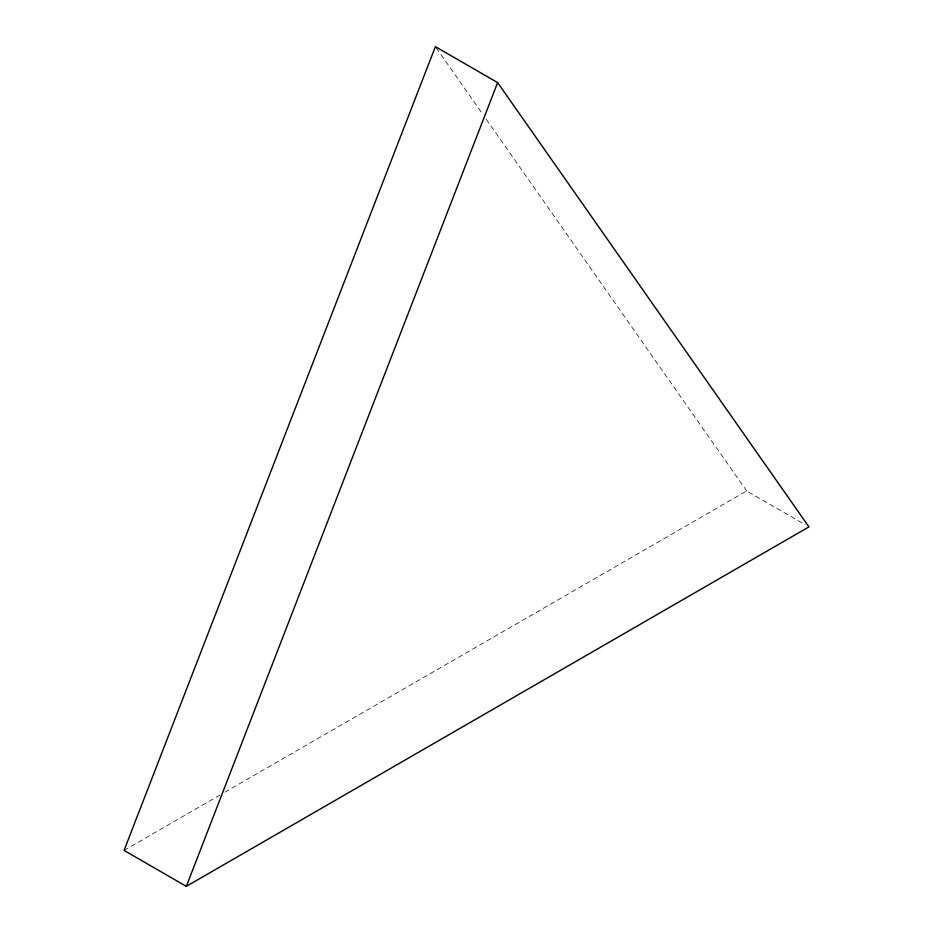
<?xml version="1.0" encoding="UTF-8"?>
<svg xmlns="http://www.w3.org/2000/svg" width="933" height="933" viewBox="0 0 933 933"><rect width="100%" height="100%" fill="white"/><g stroke="black" fill="none" stroke-linecap="round" stroke-linejoin="round"><path stroke-width="0.7" stroke-dasharray="4.67 3.5" d="M124.066 850.406L219.85 795.103M224.9 792.187L746.668 490.945L805.202 524.731M436.201 47.84L482.944 114.549M486.28 119.307L746.668 490.945"/><path stroke-width="1.4" d="M186.332 886.35L497.627 82.594L435.373 46.65L124.066 850.406L186.332 886.35L808.934 526.888L497.627 82.594"/></g></svg>
